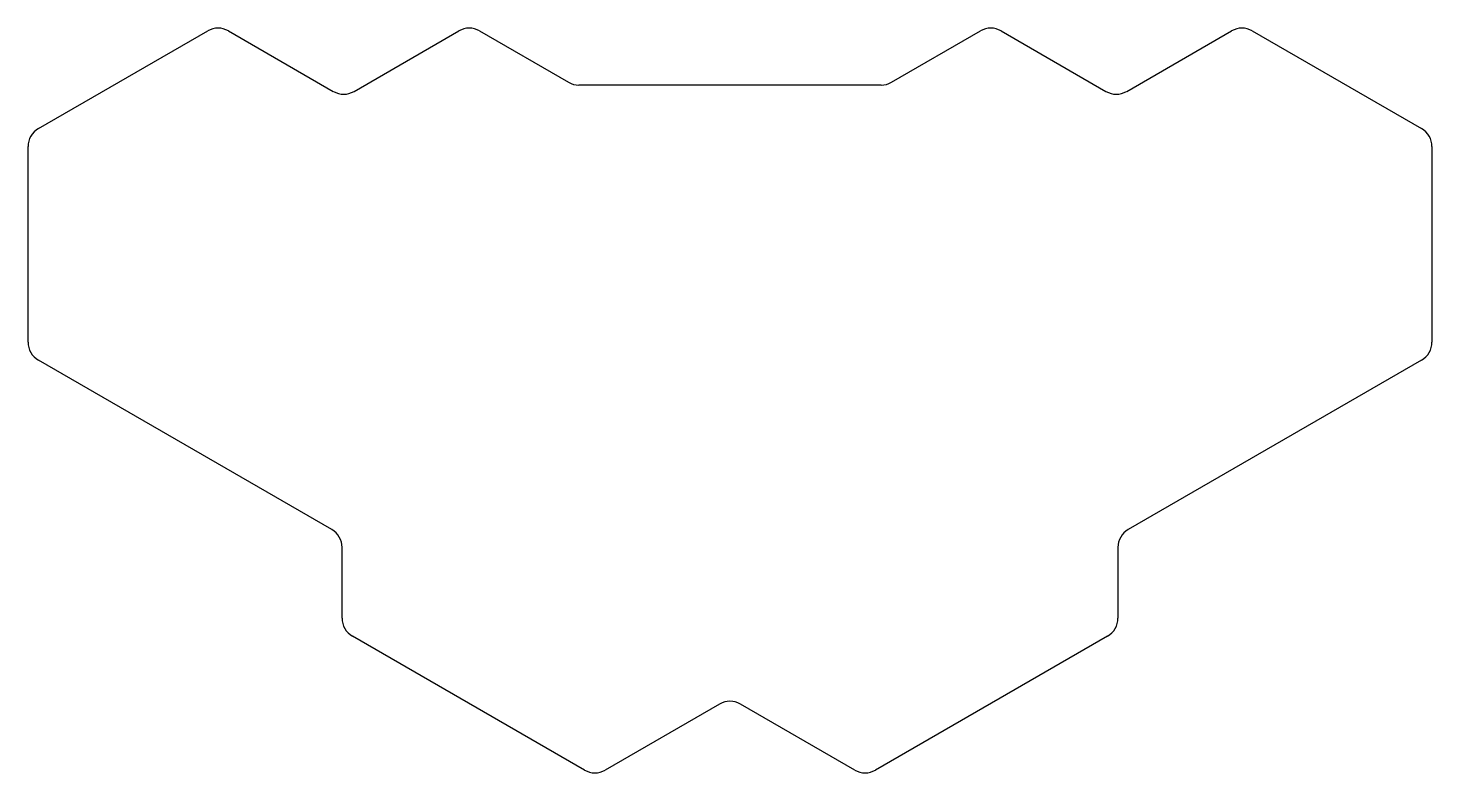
# Model space of a CAD drawing. Header units: millimetres. Extents: x 134 to 374, y -180 to -53.
import ezdxf

# ---------------------------------------------------------------- set-up
doc = ezdxf.new("R2010")
doc.units = ezdxf.units.MM

msp = doc.modelspace()

# ---------------------------------------------------------------- linework, layer by layer
for p, q in [((135.61, -69.96), (164.59, -53.23)), ((168.14, -53.23), (186.09, -63.6)), ((189.64, -63.6), (207.59, -53.23)), ((211.14, -53.23), (226.38, -62.03)), ((281.62, -62.03), (296.86, -53.23)), ((300.41, -53.23), (318.36, -63.6)), ((321.91, -63.6), (339.86, -53.23)), ((343.41, -53.23), (372.39, -69.96)), ((279.85, -62.51), (228.15, -62.51)), ((133.84, -106.49), (133.84, -73.03)), ((374.15, -73.03), (374.15, -106.49)), ((185.83, -138.55), (135.61, -109.56)), ((372.39, -109.56), (322.17, -138.55)), ((187.59, -153.71), (187.59, -141.61)), ((320.4, -141.61), (320.4, -153.71)), ((229.09, -179.72), (189.36, -156.78)), ((318.64, -156.78), (278.91, -179.72)), ((252.23, -168.41), (232.64, -179.72)), ((275.36, -179.72), (255.77, -168.41))]:
    msp.add_line(p, q)
for centre, start, end in [((166.36, -56.3), 59.9994, 120.0006), ((209.37, -56.3), 59.9994, 120.0006), ((298.63, -56.3), 59.9994, 120.0006), ((341.64, -56.3), 59.9994, 120.0006), ((228.15, -58.97), 239.9994, 270), ((279.85, -58.97), 270, 300.0006), ((187.87, -60.53), 239.9994, 300.0006), ((320.13, -60.53), 239.9994, 300.0006), ((137.38, -73.03), 120.0006, 180), ((370.62, -73.03), 0, 59.9994), ((137.38, -106.49), 180, 239.9994), ((370.62, -106.49), 300.0006, 0), ((184.06, -141.61), 0, 59.9994), ((323.94, -141.61), 120.0006, 180), ((191.13, -153.71), 180, 239.9994), ((316.87, -153.71), 300.0006, 0), ((254, -171.47), 59.9994, 120.0006), ((230.87, -176.65), 239.9994, 300.0006), ((277.13, -176.65), 239.9994, 300.0006)]:
    msp.add_arc(centre, 3.54, start, end)

doc.saveas('drawing.dxf')
